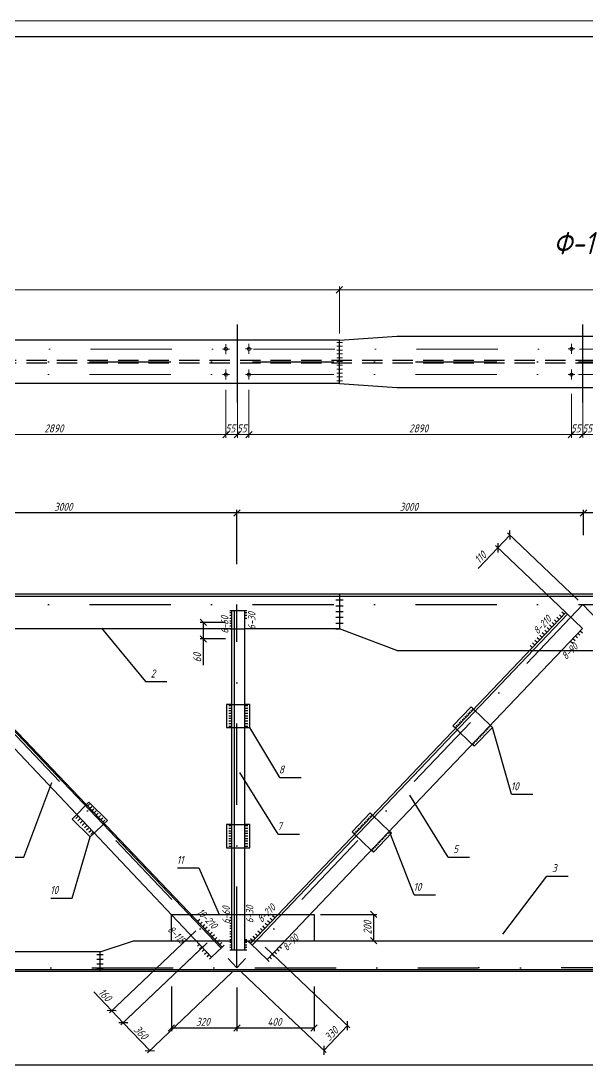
# Model space of a CAD drawing. Header units: millimetres. Extents: x 1665 to 4316, y 443 to 1647.
# Drawn here: x 3599.5 to 3776.3, y 1320.8 to 1647 of the extents above; entities that cross this region are included whole.
import ezdxf

# ---------------------------------------------------------------- set-up
doc = ezdxf.new("R2010")
doc.units = ezdxf.units.MM
for name, pattern in [('DASHDOT', [25.4, 12.7, -6.35, 0, -6.35]), ('DASHDOT2', [12.7, 6.35, -3.175, 0, -3.175]), ('DASHDOTX2', [50.8, 25.4, -12.7, 0, -12.7]), ('DASHED2', [9.525, 6.35, -3.175])]:
    doc.linetypes.add(name, pattern=pattern)
doc.layers.get('0').update_dxf_attribs({"lineweight": 18})
for name, color, linetype, lineweight in [('Dimension', 3, 'Continuous', 20), ('Osi', 1, 'DASHDOTX2', 25), ('Strich', 2, 'DASHED2', 25), ('Оси А', 40, 'DASHDOT', 20), ('ось', 240, 'DASHDOT2', 25), ('Размер', 3, 'Continuous', 25)]:
    doc.layers.add(name, color=color, linetype=linetype, lineweight=lineweight)
doc.styles.add('style1', font='romans.shx', dxfattribs={"width": 0.8, "oblique": 15})
doc.styles.add('style2', font='romans.shx', dxfattribs={"width": 0.8, "oblique": 15})

# ---------------------------------------------------------------- blocks, each defined once
blk = doc.blocks.new('_Oblique')
at = {"color": 0, "linetype": 'ByBlock', "lineweight": -2}
blk.add_line((-0.5, -0.5), (0.5, 0.5), dxfattribs=at)

msp = doc.modelspace()

# ---------------------------------------------------------------- linework, layer by layer
for p, q in [((4188.02, 1646.955), (3347.02, 1646.955)), ((3698.14, 1546.5), (3699.846, 1546.5)), ((3698.14, 1545.319), (3699.846, 1545.319)), ((3698.14, 1544.139), (3699.846, 1544.139)), ((3698.14, 1542.958), (3699.846, 1542.958)), ((3698.14, 1541.778), (3699.846, 1541.778)), ((3698.14, 1540.598), (3699.846, 1540.598)), ((3698.14, 1539.417), (3699.846, 1539.417)), ((3698.14, 1538.237), (3699.846, 1538.237)), ((3698.14, 1536.925), (3699.846, 1536.925)), ((3698.14, 1535.745), (3699.846, 1535.745)), ((3698.14, 1534.564), (3699.846, 1534.564))]:
    msp.add_line(p, q)
at = {"lineweight": 30}
for p, q in [((4183.02, 1641.955), (3367.02, 1641.955)), ((3698.911, 1547.284), (3469.653, 1547.285)), ((3698.911, 1547.284), (3716.804, 1548.491)), ((3698.911, 1533.684), (3698.911, 1547.284)), ((3716.804, 1548.491), (4098.933, 1548.491)), ((3698.911, 1533.684), (3469.651, 1533.685)), ((3698.911, 1533.684), (3716.804, 1532.491)), ((3716.804, 1532.491), (4098.933, 1532.491))]:
    msp.add_line(p, q, dxfattribs=at)
at = {"color": 0, "lineweight": -2}
for p, q in [((3699.911, 1563.955), (3697.911, 1561.955)), ((3697.911, 1561.955), (3699.911, 1563.955)), ((3664.518, 1518.764), (3662.518, 1516.764)), ((3662.518, 1516.764), (3664.518, 1518.764)), ((3668.099, 1518.764), (3666.099, 1516.764)), ((3666.099, 1516.764), (3668.099, 1518.764)), ((3669.661, 1516.764), (3671.661, 1518.764)), ((3671.661, 1518.764), (3669.661, 1516.764)), ((3770.352, 1516.764), (3772.352, 1518.764)), ((3772.352, 1518.764), (3770.352, 1516.764)), ((3773.933, 1516.764), (3775.933, 1518.764)), ((3775.933, 1518.764), (3773.933, 1516.764)), ((3667.933, 1494.284), (3665.933, 1492.284)), ((3665.933, 1492.284), (3667.933, 1494.284)), ((3776.137, 1494.284), (3774.137, 1492.284)), ((3774.137, 1492.284), (3776.137, 1494.284))]:
    msp.add_line(p, q, dxfattribs=at)
for centre in [(3663.518, 1544.499), (3670.68, 1544.499), (3771.352, 1544.499), (3663.518, 1536.5), (3670.68, 1536.5), (3771.352, 1536.5)]:
    msp.add_circle(centre, 0.523)
at = {"layer": 'Dimension'}
for p, q in [((3698.911, 1562.955), (3468.21, 1562.955)), ((3698.911, 1549.284), (3698.911, 1563.955)), ((3698.911, 1549.909), (3698.911, 1563.955)), ((3663.518, 1531.684), (3663.518, 1516.764)), ((3663.518, 1531.059), (3663.518, 1516.764)), ((3667.099, 1531.684), (3667.099, 1516.764)), ((3667.099, 1531.059), (3667.099, 1516.764)), ((3670.661, 1531.684), (3670.661, 1516.764)), ((3670.661, 1531.059), (3670.661, 1516.764)), ((3771.352, 1530.491), (3771.352, 1516.764)), ((3771.352, 1529.866), (3771.352, 1516.764)), ((3774.933, 1530.491), (3774.933, 1516.764)), ((3774.933, 1529.866), (3774.933, 1516.764)), ((3657.655, 1517.764), (3562.53, 1517.764)), ((3663.518, 1517.764), (3657.655, 1517.764)), ((3667.099, 1517.764), (3663.518, 1517.764)), ((3670.661, 1517.764), (3667.099, 1517.764)), ((3670.661, 1517.764), (3676.543, 1517.764)), ((3771.352, 1517.764), (3676.543, 1517.764)), ((3774.933, 1517.764), (3771.352, 1517.764)), ((3778.514, 1517.764), (3774.933, 1517.764))]:
    msp.add_line(p, q, dxfattribs=at)
at = {"layer": 'Dimension', "lineweight": 15}
msp.add_line((4098.933, 1562.955), (3698.911, 1562.955), dxfattribs=at)
at = {"layer": 'Osi'}
for p, q in [((3667.099, 1527.799), (3667.099, 1552.096)), ((3774.933, 1527.799), (3774.933, 1552.096)), ((3468.21, 1540.483), (4098.933, 1540.503))]:
    msp.add_line(p, q, dxfattribs=at)
at = {"layer": 'Osi', "lineweight": 20}
for p, q in [((3468.495, 1544.473), (4099.218, 1544.493)), ((3468.21, 1536.483), (4098.933, 1536.503))]:
    msp.add_line(p, q, dxfattribs=at)
at = {"layer": 'Strich'}
for p, q in [((4064.779, 1540.891), (3480.886, 1540.891)), ((4064.779, 1540.091), (3480.886, 1540.091))]:
    msp.add_line(p, q, dxfattribs=at)
at = {"layer": 'Оси А', "ltscale": 20}
for p, q in [((3663.518, 1544.459), (3663.518, 1546.032)), ((3670.68, 1544.499), (3670.68, 1546.072)), ((3771.352, 1544.499), (3771.352, 1546.072)), ((3663.518, 1544.459), (3662.47, 1544.459)), ((3663.518, 1544.459), (3663.518, 1542.887)), ((3663.518, 1544.459), (3664.567, 1544.459)), ((3664.041, 1544.479), (3664.041, 1544.479)), ((3670.68, 1544.499), (3669.632, 1544.499)), ((3670.68, 1544.499), (3670.68, 1544.499)), ((3670.68, 1544.499), (3670.68, 1542.927)), ((3670.68, 1544.499), (3671.728, 1544.499)), ((3771.352, 1544.499), (3770.304, 1544.499)), ((3771.352, 1544.499), (3771.352, 1544.499)), ((3771.352, 1544.499), (3771.352, 1542.927)), ((3771.352, 1544.499), (3772.4, 1544.499)), ((3663.518, 1536.5), (3662.47, 1536.5)), ((3663.518, 1536.5), (3663.518, 1538.072)), ((3663.518, 1536.5), (3663.518, 1536.5)), ((3663.518, 1536.5), (3663.518, 1534.927)), ((3663.518, 1536.5), (3664.567, 1536.5)), ((3670.68, 1536.5), (3669.632, 1536.5)), ((3670.68, 1536.5), (3670.68, 1538.072)), ((3670.68, 1536.5), (3670.68, 1536.5)), ((3670.68, 1536.5), (3670.68, 1534.927)), ((3670.68, 1536.5), (3671.728, 1536.5)), ((3771.352, 1536.5), (3770.304, 1536.5)), ((3771.352, 1536.5), (3771.352, 1538.072)), ((3771.352, 1536.5), (3771.352, 1536.5)), ((3771.352, 1536.5), (3771.352, 1534.927)), ((3771.352, 1536.5), (3772.4, 1536.5))]:
    msp.add_line(p, q, dxfattribs=at)
at = {"layer": 'ось', "ltscale": 4}
for p, q in [((3468.21, 1464.656), (4098.933, 1464.676)), ((3558.933, 1464.676), (3666.933, 1351.276)), ((3774.933, 1464.676), (3666.933, 1351.276)), ((3666.933, 1351.276), (3666.933, 1464.676)), ((3774.933, 1464.676), (3882.933, 1351.276)), ((3468.933, 1351.276), (3742.225, 1351.276)), ((4098.933, 1351.276), (3742.225, 1351.276))]:
    msp.add_line(p, q, dxfattribs=at)
at = {"layer": 'Размер'}
for p, q in [((3666.933, 1477.243), (3666.933, 1494.284)), ((3666.933, 1486.387), (3666.933, 1494.284)), ((3775.137, 1486.387), (3775.137, 1494.284)), ((3775.137, 1486.701), (3775.137, 1494.284)), ((3666.933, 1493.284), (3559.356, 1493.284)), ((3775.137, 1493.284), (3666.933, 1493.284)), ((3882.933, 1493.284), (3775.137, 1493.284)), ((3480.886, 1467.977), (4064.779, 1467.977)), ((3698.911, 1467.977), (3698.911, 1457.105)), ((4097.68, 1467.221), (3473.036, 1467.221)), ((3697.767, 1466.105), (3700.055, 1466.105)), ((3697.767, 1464.305), (3700.055, 1464.305)), ((3562.069, 1462.337), (3662.017, 1357.391)), ((3562.347, 1462.602), (3662.295, 1357.656)), ((3664.689, 1462.773), (3665.371, 1462.773)), ((3664.689, 1462.197), (3665.371, 1462.197)), ((3664.689, 1461.404), (3665.371, 1461.404)), ((3665.371, 1356.871), (3665.371, 1462.773)), ((3665.371, 1462.773), (3669.387, 1462.773)), ((3666.177, 1356.871), (3666.177, 1462.773)), ((3669.387, 1356.871), (3669.387, 1462.773)), ((3669.387, 1462.773), (3670.069, 1462.773)), ((3669.387, 1462.197), (3670.069, 1462.197)), ((3669.387, 1461.404), (3670.069, 1461.404)), ((3671.118, 1358.817), (3769.591, 1462.213)), ((3671.697, 1358.265), (3770.17, 1461.662)), ((3697.767, 1462.505), (3700.055, 1462.505)), ((3768.287, 1460.849), (3767.611, 1461.496)), ((3769.054, 1461.649), (3768.378, 1462.297)), ((3769.591, 1462.213), (3774.805, 1457.248)), ((3559.455, 1459.848), (3659.036, 1354.553)), ((3664.689, 1460.424), (3665.371, 1460.424)), ((3664.689, 1459.631), (3665.371, 1459.631)), ((3664.689, 1458.837), (3665.371, 1458.837)), ((3664.689, 1458.044), (3665.371, 1458.044)), ((3669.387, 1460.424), (3670.069, 1460.424)), ((3697.767, 1460.705), (3700.055, 1460.705)), ((3697.767, 1458.905), (3700.055, 1458.905)), ((3765.22, 1457.645), (3764.543, 1458.293)), ((3765.986, 1458.446), (3765.31, 1459.094)), ((3766.753, 1459.247), (3766.077, 1459.895)), ((3767.52, 1460.048), (3766.844, 1460.695)), ((3665.371, 1457.105), (3570.585, 1457.105)), ((3624.64, 1457.256), (3638.43, 1440.63)), ((3664.689, 1457.105), (3665.371, 1457.105)), ((3665.371, 1457.105), (3666.053, 1457.105)), ((3665.371, 1457.105), (3669.387, 1457.105)), ((3698.911, 1457.105), (3669.387, 1457.105)), ((3774.805, 1457.248), (3676.331, 1353.851)), ((3697.767, 1457.105), (3698.911, 1457.105)), ((3716.803, 1450.373), (3698.911, 1457.105)), ((3762.152, 1454.441), (3761.475, 1455.09)), ((3762.919, 1455.242), (3762.242, 1455.891)), ((3763.686, 1456.043), (3763.009, 1456.692)), ((3764.453, 1456.844), (3763.776, 1457.492)), ((3772.595, 1454.901), (3773.279, 1454.26)), ((3772.595, 1454.901), (3773.28, 1454.26)), ((3773.353, 1455.711), (3774.038, 1455.069)), ((3774.111, 1456.52), (3774.796, 1455.878)), ((3698.911, 1453.951), (3698.911, 1453.951)), ((3759.11, 1451.264), (3758.436, 1451.91)), ((3759.877, 1452.065), (3759.203, 1452.711)), ((3760.619, 1452.84), (3759.941, 1453.489)), ((3761.385, 1453.64), (3760.708, 1454.289)), ((3771.079, 1453.283), (3771.763, 1452.642)), ((3771.837, 1454.092), (3772.522, 1453.451)), ((3716.803, 1450.373), (3758.314, 1450.373)), ((3758.314, 1450.373), (3768.068, 1450.373)), ((3768.068, 1450.373), (3783.779, 1450.373)), ((3638.43, 1440.63), (3645.09, 1440.63)), ((3663.719, 1433.443), (3663.719, 1426.243)), ((3665.371, 1433.443), (3663.719, 1433.443)), ((3664.419, 1433.143), (3665.371, 1433.143)), ((3664.419, 1432.343), (3665.371, 1432.343)), ((3665.371, 1433.443), (3669.387, 1433.443)), ((3670.919, 1433.443), (3669.387, 1433.443)), ((3669.387, 1433.143), (3670.339, 1433.143)), ((3669.387, 1432.343), (3670.339, 1432.343)), ((3670.919, 1426.243), (3670.919, 1433.443)), ((3740.019, 1432.703), (3734.357, 1426.787)), ((3739.911, 1431.676), (3740.223, 1431.377)), ((3740.787, 1431.969), (3740.019, 1432.703)), ((3740.359, 1432.144), (3740.671, 1431.845)), ((3740.787, 1431.969), (3745.973, 1427.005)), ((3664.419, 1431.543), (3665.371, 1431.543)), ((3664.419, 1430.743), (3665.371, 1430.743)), ((3664.419, 1429.943), (3665.371, 1429.943)), ((3664.419, 1429.143), (3665.371, 1429.143)), ((3669.387, 1431.543), (3670.339, 1431.543)), ((3669.387, 1430.743), (3670.339, 1430.743)), ((3669.387, 1429.943), (3670.339, 1429.943)), ((3669.387, 1429.143), (3670.339, 1429.143)), ((3736.774, 1428.399), (3737.086, 1428.1)), ((3737.222, 1428.867), (3737.535, 1428.568)), ((3737.671, 1429.335), (3737.983, 1429.036)), ((3738.119, 1429.803), (3738.431, 1429.505)), ((3738.567, 1430.271), (3738.879, 1429.973)), ((3739.015, 1430.74), (3739.327, 1430.441)), ((3739.463, 1431.208), (3739.775, 1430.909)), ((3663.719, 1426.243), (3665.371, 1426.243)), ((3664.419, 1428.343), (3665.371, 1428.343)), ((3664.419, 1427.543), (3665.371, 1427.543)), ((3664.419, 1426.743), (3665.371, 1426.743)), ((3665.371, 1426.243), (3669.387, 1426.243)), ((3669.387, 1428.343), (3670.339, 1428.343)), ((3669.387, 1427.543), (3670.339, 1427.543)), ((3669.387, 1426.743), (3670.339, 1426.743)), ((3669.387, 1426.243), (3670.919, 1426.243)), ((3680.371, 1410.66), (3670.919, 1426.243)), ((3735.125, 1426.051), (3734.357, 1426.787)), ((3734.982, 1426.527), (3735.294, 1426.228)), ((3735.125, 1426.051), (3740.31, 1421.089)), ((3735.43, 1426.995), (3735.742, 1426.696)), ((3735.878, 1427.463), (3736.19, 1427.164)), ((3736.326, 1427.931), (3736.638, 1427.632)), ((3746.689, 1426.32), (3741.026, 1420.404)), ((3744.51, 1425.479), (3744.823, 1425.18)), ((3744.959, 1425.947), (3745.271, 1425.648)), ((3745.407, 1426.415), (3745.719, 1426.117)), ((3745.855, 1426.883), (3746.167, 1426.585)), ((3746.689, 1426.32), (3745.973, 1427.005)), ((3752.673, 1405.426), (3746.689, 1426.32)), ((3741.374, 1422.202), (3741.686, 1421.904)), ((3741.822, 1422.67), (3742.134, 1422.372)), ((3742.27, 1423.138), (3742.582, 1422.84)), ((3742.718, 1423.607), (3743.03, 1423.308)), ((3743.166, 1424.075), (3743.478, 1423.776)), ((3743.614, 1424.543), (3743.926, 1424.244)), ((3744.062, 1425.011), (3744.374, 1424.712)), ((3741.026, 1420.404), (3740.31, 1421.089)), ((3740.478, 1421.266), (3740.79, 1420.967)), ((3740.926, 1421.734), (3741.238, 1421.435)), ((3679.834, 1392.929), (3667.849, 1412.213)), ((3600.422, 1385.826), (3609.124, 1409.112)), ((3680.371, 1410.66), (3687.031, 1410.66)), ((3619.908, 1402.162), (3620.689, 1402.959)), ((3620.291, 1401.761), (3620.921, 1402.362)), ((3620.689, 1402.959), (3626.489, 1397.259)), ((3732.898, 1385.826), (3720.913, 1405.11)), ((3752.673, 1405.426), (3759.333, 1405.426)), ((3616.757, 1398.946), (3619.908, 1402.162)), ((3620.959, 1401.059), (3621.59, 1401.66)), ((3621.656, 1400.328), (3622.287, 1400.929)), ((3622.324, 1399.626), (3622.955, 1400.227)), ((3623.023, 1398.892), (3623.654, 1399.493)), ((3708.491, 1399.607), (3702.863, 1393.658)), ((3709.263, 1398.877), (3708.491, 1399.607)), ((3708.834, 1399.049), (3709.148, 1398.753)), ((3615.495, 1397.657), (3616.757, 1398.946)), ((3621.089, 1392.159), (3615.495, 1397.657)), ((3616.589, 1397.859), (3617.22, 1398.46)), ((3617.257, 1397.158), (3617.888, 1397.759)), ((3617.954, 1396.426), (3618.585, 1397.027)), ((3618.622, 1395.724), (3619.253, 1396.325)), ((3622.211, 1393.219), (3625.483, 1396.309)), ((3623.691, 1398.19), (3624.322, 1398.791)), ((3624.388, 1397.459), (3625.019, 1398.059)), ((3625.056, 1396.757), (3625.687, 1397.358)), ((3626.489, 1397.259), (3625.483, 1396.309)), ((3665.371, 1395.943), (3663.719, 1395.943)), ((3663.719, 1395.943), (3663.719, 1388.743)), ((3665.371, 1395.943), (3669.387, 1395.943)), ((3670.919, 1395.943), (3669.387, 1395.943)), ((3670.919, 1388.743), (3670.919, 1395.943)), ((3706.162, 1396.226), (3706.476, 1395.929)), ((3706.607, 1396.696), (3706.921, 1396.399)), ((3707.053, 1397.167), (3707.367, 1396.87)), ((3707.498, 1397.638), (3707.812, 1397.341)), ((3707.944, 1398.108), (3708.257, 1397.811)), ((3708.389, 1398.579), (3708.703, 1398.282)), ((3709.263, 1398.877), (3714.478, 1393.942)), ((3619.321, 1394.99), (3619.952, 1395.591)), ((3619.99, 1394.289), (3620.621, 1394.89)), ((3620.686, 1393.557), (3621.317, 1394.158)), ((3622.211, 1393.219), (3621.089, 1392.159)), ((3621.355, 1392.855), (3621.986, 1393.456)), ((3664.419, 1395.643), (3665.371, 1395.643)), ((3664.419, 1394.843), (3665.371, 1394.843)), ((3664.419, 1394.043), (3665.371, 1394.043)), ((3664.419, 1393.243), (3665.371, 1393.243)), ((3669.387, 1395.643), (3670.339, 1395.643)), ((3669.387, 1394.843), (3670.339, 1394.843)), ((3669.387, 1394.043), (3670.339, 1394.043)), ((3669.387, 1393.243), (3670.339, 1393.243)), ((3679.834, 1392.929), (3686.494, 1392.929)), ((3703.636, 1392.927), (3702.863, 1393.658)), ((3703.49, 1393.402), (3703.803, 1393.105)), ((3703.636, 1392.927), (3708.848, 1387.994)), ((3703.935, 1393.872), (3704.249, 1393.575)), ((3704.38, 1394.343), (3704.694, 1394.046)), ((3704.826, 1394.814), (3705.14, 1394.517)), ((3705.271, 1395.284), (3705.585, 1394.987)), ((3705.717, 1395.755), (3706.03, 1395.458)), ((3715.197, 1393.262), (3709.569, 1387.313)), ((3713.469, 1392.879), (3713.783, 1392.582)), ((3713.915, 1393.35), (3714.228, 1393.053)), ((3714.36, 1393.82), (3714.674, 1393.523)), ((3715.197, 1393.262), (3714.478, 1393.943)), ((3722.273, 1374.026), (3714.674, 1393.523)), ((3615.533, 1373.026), (3621.089, 1392.159)), ((3664.419, 1392.443), (3665.371, 1392.443)), ((3664.419, 1391.643), (3665.371, 1391.643)), ((3664.419, 1390.843), (3665.371, 1390.843)), ((3664.419, 1390.043), (3665.371, 1390.043)), ((3664.419, 1389.243), (3665.371, 1389.243)), ((3669.387, 1392.443), (3670.339, 1392.443)), ((3669.387, 1391.643), (3670.339, 1391.643)), ((3669.387, 1390.843), (3670.339, 1390.843)), ((3669.387, 1390.043), (3670.339, 1390.043)), ((3669.387, 1389.243), (3670.339, 1389.243)), ((3710.351, 1389.584), (3710.665, 1389.288)), ((3710.797, 1390.055), (3711.111, 1389.758)), ((3711.242, 1390.526), (3711.556, 1390.229)), ((3711.688, 1390.996), (3712.001, 1390.7)), ((3712.133, 1391.467), (3712.447, 1391.17)), ((3712.578, 1391.938), (3712.892, 1391.641)), ((3713.024, 1392.408), (3713.338, 1392.111)), ((3663.719, 1388.743), (3665.371, 1388.743)), ((3665.371, 1388.743), (3669.387, 1388.743)), ((3669.387, 1388.743), (3670.919, 1388.743)), ((3709.569, 1387.313), (3708.849, 1387.994)), ((3709.015, 1388.172), (3709.329, 1387.876)), ((3709.461, 1388.643), (3709.774, 1388.346)), ((3709.906, 1389.114), (3710.22, 1388.817)), ((3593.762, 1385.826), (3600.422, 1385.826)), ((3732.898, 1385.826), (3739.558, 1385.826)), ((3648.403, 1382.431), (3655.063, 1382.431)), ((3655.063, 1382.431), (3661.339, 1367.909)), ((3749.914, 1361.753), (3763.704, 1379.859)), ((3763.704, 1379.859), (3770.364, 1379.859)), ((3608.873, 1373.026), (3615.533, 1373.026)), ((3722.273, 1374.026), (3728.933, 1374.026)), ((3646.483, 1367.909), (3648.237, 1367.909)), ((3646.483, 1363.226), (3646.483, 1367.909)), ((3646.483, 1359.689), (3646.483, 1367.734)), ((3648.237, 1367.909), (3666.371, 1367.909)), ((3664.689, 1366.948), (3665.371, 1366.948)), ((3666.371, 1367.909), (3669.387, 1367.909)), ((3669.387, 1367.909), (3684.07, 1367.909)), ((3677.971, 1366.064), (3677.291, 1366.707)), ((3678.733, 1366.869), (3678.053, 1367.513)), ((3684.07, 1367.909), (3691.003, 1367.909)), ((3691.003, 1367.909), (3691.003, 1359.689)), ((3691.003, 1367.909), (3691.003, 1364.749)), ((3655.33, 1366.328), (3654.651, 1365.682)), ((3656.094, 1365.525), (3655.416, 1364.879)), ((3656.095, 1365.525), (3655.416, 1364.879)), ((3656.859, 1364.722), (3656.181, 1364.076)), ((3657.624, 1363.92), (3656.946, 1363.273)), ((3664.689, 1366.154), (3665.371, 1366.154)), ((3664.689, 1365.174), (3665.371, 1365.174)), ((3664.689, 1364.381), (3665.371, 1364.381)), ((3664.689, 1364.381), (3665.371, 1364.381)), ((3664.689, 1363.588), (3665.371, 1363.588)), ((3674.924, 1362.841), (3674.243, 1363.485)), ((3675.686, 1363.647), (3675.005, 1364.291)), ((3676.448, 1364.452), (3675.767, 1365.096)), ((3677.209, 1365.258), (3676.529, 1365.902)), ((3658.389, 1363.117), (3657.71, 1362.471)), ((3659.154, 1362.314), (3658.475, 1361.668)), ((3659.919, 1361.511), (3659.24, 1360.865)), ((3660.684, 1360.709), (3660.005, 1360.062)), ((3661.449, 1359.906), (3660.769, 1359.259)), ((3664.689, 1362.608), (3665.371, 1362.608)), ((3664.689, 1361.814), (3665.371, 1361.814)), ((3664.689, 1361.814), (3665.371, 1361.814)), ((3664.689, 1361.021), (3665.371, 1361.021)), ((3664.689, 1360.041), (3665.371, 1360.041)), ((3669.387, 1360.041), (3670.069, 1360.041)), ((3671.879, 1359.622), (3671.198, 1360.267)), ((3672.639, 1360.424), (3671.957, 1361.069)), ((3673.401, 1361.23), (3672.719, 1361.874)), ((3674.162, 1362.035), (3673.481, 1362.68)), ((3624.186, 1356.255), (3634.68, 1359.689)), ((3634.68, 1359.689), (3649.852, 1359.689)), ((3649.852, 1359.689), (3656.067, 1359.689)), ((3655.329, 1358.671), (3654.651, 1358.026)), ((3655.294, 1357.111), (3655.971, 1357.758)), ((3656.06, 1356.309), (3656.738, 1356.957)), ((3656.067, 1359.689), (3665.371, 1359.689)), ((3662.295, 1357.656), (3659.036, 1354.553)), ((3662.21, 1359.106), (3661.53, 1358.459)), ((3662.974, 1358.303), (3662.295, 1357.656)), ((3664.689, 1359.248), (3665.371, 1359.248)), ((3664.689, 1358.454), (3665.371, 1358.454)), ((3664.689, 1357.661), (3665.371, 1357.661)), ((3664.689, 1356.871), (3665.371, 1356.871)), ((3665.371, 1356.871), (3669.387, 1356.871)), ((3669.387, 1359.689), (3676.241, 1359.689)), ((3669.387, 1359.248), (3670.069, 1359.248)), ((3669.387, 1358.454), (3670.069, 1358.454)), ((3669.387, 1357.661), (3670.069, 1357.661)), ((3669.387, 1356.871), (3670.069, 1356.871)), ((3671.118, 1358.817), (3670.436, 1359.461)), ((3671.118, 1358.817), (3676.331, 1353.851)), ((3676.241, 1359.689), (3686.184, 1359.689)), ((3680.068, 1356.418), (3679.39, 1357.063)), ((3680.85, 1357.236), (3680.169, 1357.88)), ((3686.184, 1359.689), (3865.852, 1359.689)), ((3624.186, 1356.255), (3483.003, 1356.255)), ((3624.186, 1356.255), (3594.972, 1356.255)), ((3623.188, 1355.375), (3625.184, 1355.375)), ((3623.188, 1353.944), (3625.184, 1353.944)), ((3624.186, 1350.171), (3624.186, 1356.255)), ((3656.827, 1355.508), (3657.504, 1356.156)), ((3657.593, 1354.707), (3658.27, 1355.354)), ((3658.36, 1353.906), (3659.036, 1354.553)), ((3677.01, 1353.205), (3676.331, 1353.851)), ((3677.775, 1354.008), (3677.096, 1354.654)), ((3678.539, 1354.811), (3677.861, 1355.457)), ((3679.303, 1355.614), (3678.625, 1356.26)), ((4097.955, 1350.634), (3472.657, 1350.631)), ((3472.657, 1350.171), (4064.779, 1350.171)), ((3623.188, 1352.469), (3625.184, 1352.469)), ((3623.188, 1351.037), (3625.184, 1351.037)), ((3646.483, 1345.382), (3646.483, 1331.443)), ((3666.933, 1345.043), (3666.933, 1331.443)), ((3666.933, 1344.418), (3666.933, 1331.443)), ((3691.003, 1345.382), (3691.003, 1331.443)), ((3647.483, 1333.443), (3645.483, 1331.443)), ((3646.483, 1332.443), (3666.933, 1332.443)), ((3665.933, 1331.443), (3667.933, 1333.443)), ((3667.933, 1333.443), (3665.933, 1331.443)), ((3666.933, 1332.443), (3691.003, 1332.443)), ((3690.003, 1331.443), (3692.003, 1333.443)), ((4098.933, 1320.843), (3468.213, 1320.843))]:
    msp.add_line(p, q, dxfattribs=at)
at = {"layer": 'Размер', "color": 3}
for p, q in [((3752.169, 1486.356), (3748.398, 1482.397)), ((3773.485, 1466.055), (3751.445, 1487.046)), ((3748.398, 1482.397), (3742.203, 1475.892)), ((3769.714, 1462.096), (3747.674, 1483.086)), ((3663.371, 1459.104), (3655.407, 1459.104)), ((3656.407, 1459.104), (3656.407, 1453.951)), ((3663.371, 1453.951), (3655.407, 1453.951)), ((3656.407, 1453.951), (3656.407, 1445.778)), ((3693.003, 1367.909), (3710.584, 1367.909)), ((3709.584, 1367.909), (3709.584, 1359.689)), ((3654.087, 1362.817), (3627.139, 1337.152)), ((3657.671, 1359.054), (3630.723, 1333.388)), ((3657.195, 1358.6), (3630.723, 1333.388)), ((3675.756, 1357.64), (3702.161, 1332.493)), ((3693.003, 1359.689), (3710.584, 1359.689)), ((3665.485, 1349.897), (3639.012, 1324.685)), ((3668.381, 1349.897), (3694.786, 1324.749)), ((3627.863, 1337.841), (3622.292, 1343.691)), ((3631.447, 1334.078), (3627.863, 1337.841)), ((3639.736, 1325.374), (3631.447, 1334.078)), ((3694.062, 1325.439), (3701.436, 1333.183))]:
    msp.add_line(p, q, dxfattribs=at)

# ---------------------------------------------------------------- block references
at = {"layer": 'Размер', "color": 3, "xscale": 2, "yscale": 2, "zscale": 2}
for p, rotation in [((3752.169, 1486.356), 46.3971810272995), ((3748.398, 1482.397), 226.3971810272995), ((3656.407, 1459.104), 90), ((3656.407, 1453.951), 270), ((3709.584, 1367.909), 90), ((3709.584, 1359.689), 270), ((3627.863, 1337.841), 133.6028189727015), ((3631.447, 1334.078), 133.602818972711), ((3631.447, 1334.078), 313.6028189727015), ((3701.436, 1333.183), 46.39718102730201), ((3639.736, 1325.374), 313.602818972711), ((3694.062, 1325.439), 226.397181027302)]:
    msp.add_blockref('_Oblique', p, dxfattribs=dict(at, rotation=rotation))

# ---------------------------------------------------------------- texts
at = {"color": 2, "style": 'style1', "oblique": 15, "width": 0.8}
msp.add_text('Ф-1', height=7, dxfattribs=at).set_placement((3765.651, 1574.025))
at = {"layer": 'Dimension', "color": 2, "style": 'style1', "oblique": 15, "width": 0.8}
for s, p in [('2890', (3606.818, 1518.439)), ('55', (3663.353, 1518.432)), ('55', (3666.924, 1518.432)), ('2890', (3720.673, 1518.439)), ('55', (3771.186, 1518.432)), ('55', (3774.767, 1518.432))]:
    msp.add_text(s, height=2.5, dxfattribs=at).set_placement(p)
at = {"layer": 'Размер', "style": 'style1', "oblique": 15, "width": 0.8}
for s, p in [('3000', (3609.856, 1493.952)), ('3000', (3717.746, 1493.952)), ('320', (3654.157, 1333.112)), ('400', (3676.443, 1333.112))]:
    msp.add_text(s, height=2.5, dxfattribs=at).set_placement(p)
at = {"layer": 'Размер', "ltscale": 1.333333, "style": 'style1', "oblique": 15, "width": 0.8}
for s, rotation, p in [('6-60', 90, (3664.259, 1455.629)), ('6-30', 90, (3672.724, 1456.878)), ('8-210', 46.44722, (3760.866, 1455.218)), ('8-90', 45.46998, (3769.698, 1447.261)), ('6-60', 90, (3664.729, 1364.966)), ('6-30', 90, (3672.087, 1365.225)), ('8-210', 45.46998, (3674.687, 1365.154)), ('10-210', 313.88714, (3654.301, 1368.443)), ('8-115', 313.88714, (3645.127, 1362.983)), ('8-90', 45.46998, (3682.564, 1356.319))]:
    msp.add_text(s, height=2.3333, rotation=rotation, dxfattribs=at).set_placement(p)
at = {"layer": 'Размер', "ltscale": 0.5, "style": 'style1', "oblique": 15, "width": 0.8}
for s, p in [('2', (3639.996, 1441.875)), ('8', (3680.052, 1411.905)), ('10', (3752.439, 1406.671)), ('7', (3679.515, 1394.175)), ('5', (3734.463, 1387.071)), ('11', (3648.168, 1383.676)), ('3', (3765.27, 1381.104)), ('10', (3608.639, 1374.271)), ('10', (3722.039, 1375.271))]:
    msp.add_text(s, height=2.5, dxfattribs=at).set_placement(p)
at = {"layer": 'Размер', "color": 2, "char_height": 2.5, "attachment_point": 5, "style": 'style2'}
for s, insert, rotation in [('110', (3742.941, 1479.386), 46.39718), ('60', (3654.532, 1448.103), 90), ('200', (3707.709, 1363.799), 90), ('160', (3625.746, 1342.783), 313.60282), ('360', (3636.949, 1331.019), 313.60282), ('330', (3696.391, 1330.604), 46.39718)]:
    msp.add_mtext(s, dxfattribs=dict(at, insert=insert, rotation=rotation))

doc.saveas('drawing.dxf')
